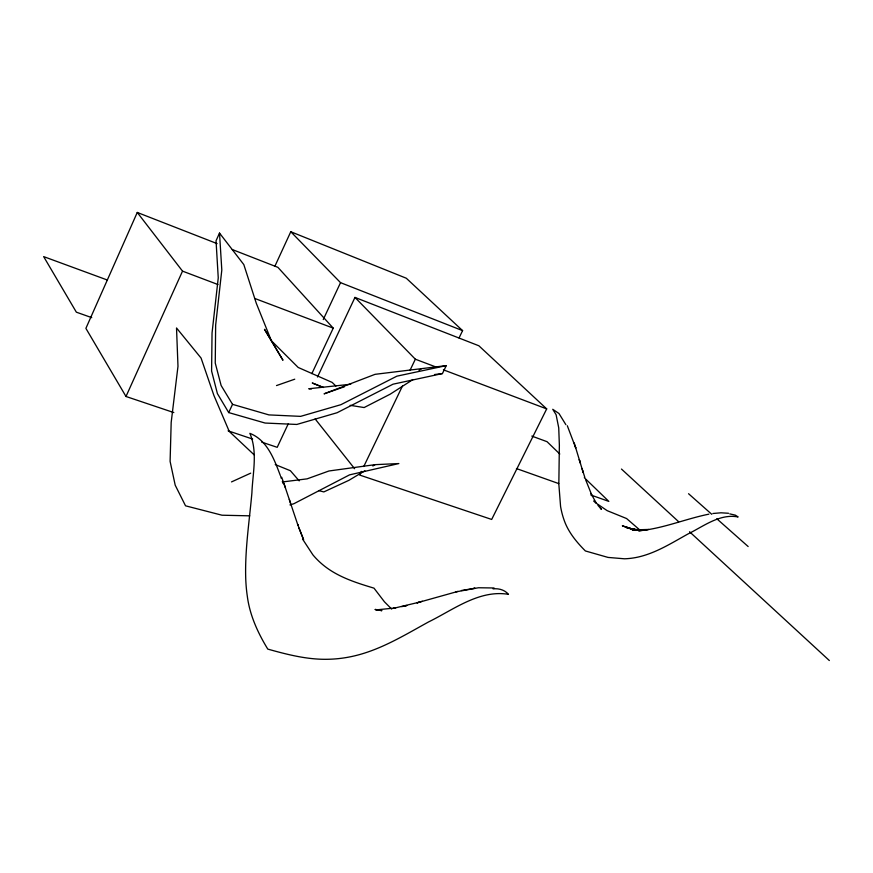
<?xml version="1.0" encoding="UTF-8"?>
<svg xmlns="http://www.w3.org/2000/svg" width="873" height="873" viewBox="0 0 873 873"><rect width="100%" height="100%" fill="white"/><g stroke="black" fill="none" stroke-linecap="round" stroke-linejoin="round"><path stroke-width="1.31" d="M217.093 243.611L137.268 212.455L85.892 328.368L125.996 396.484L173.814 412.569M125.996 396.484L182.522 271.132L137.268 212.455M335.919 386.062L332.144 382.407L298.195 367.468L271.361 340.721L264.497 329.307L282.972 360.254L271.361 340.721L256.302 303.302L243.818 264.595L219.516 233.08L216.035 240.784L218.25 277.854L212.041 333.006L211.593 371.036L217.399 393.603L228.704 412.58L265.108 423.045L296.809 424.453L337.076 412.733L393.046 384.185L442.425 373.568L446.278 365.623L375.063 374.331L324.079 393.843L344.486 386.739M274.82 266.374L290.774 231.738L406.283 278.225L462.592 330.627L459.045 337.949M228.704 412.58L232.524 404.341L221.131 385.506L215.249 363.059L215.653 325.105L221.807 270.041L219.516 233.08M323.25 319.551L340.535 282.656L290.774 231.738M288.177 423.983L277.199 447.325L261.693 442.12M311.857 373.611L333.235 328.139L277.909 267.345L232.294 249.547M317.488 377.005L354.973 297.42L478.862 345.773L546.694 408.902L491.674 519.446L359.654 475.054L361.411 471.398M363.757 466.52L402.453 386.041M410.07 370.185L415.352 359.207L354.973 297.42M419.007 370.305L421.288 368.832M412.994 379.526L390.253 394.138L364.128 407.549L350.128 405.323M364.859 470.787L348.905 480.325L323.839 491.914L318.678 490.593M372.836 466.007L375.117 464.654L398.841 463.563L349.549 474.868L293.852 503.732L289.967 504.91M231.52 481.907L250.715 473.155M276.501 385.571L294.747 379.198M422.346 601.257L416.934 602.861L457.889 591.403M418.887 602.294L393.581 608.317L395.665 607.924L377.387 609.769M455.99 591.872L478.426 587.758L494.074 587.976M404.952 605.938L406.829 605.513L401.689 606.648M446.278 365.623L396.888 376.165L340.896 404.69L300.618 416.366L268.917 414.904L232.524 404.341M708.876 514.164C685.25 518.922 662.869 528.7 638.654 530.817L647.548 529.627M461.391 590.519L475.076 588.227L473.362 588.424M375.117 464.654L328.946 470.984L307.11 478.851L282.754 481.918M434.568 374.528L442.425 373.568M712.87 513.499L720.989 512.8L728.519 513.269M350.771 384.229L308.78 388.758L311.454 388.932M493.059 588.871C498.658 588.238 504.747 589.853 508.457 594.327C479.233 589.482 453.382 609.78 428.479 621.98C405.334 634.715 382.363 648.846 356.511 655.394A120.67 102.698 -34.7 0 1 327.811 659.279C307.351 659.737 287.348 654.575 267.793 649.108C257.851 632.87 249.733 615.181 247.299 596.128A160.217 67.057 -71.4 0 1 245.76 579.486C244.724 550.47 249.351 521.661 251.904 492.841C252.679 473.253 257.906 451.974 249.864 433.346C267.269 440.156 274.264 459.351 280.32 475.501M648.814 529.453L632.27 529.933L645.136 529.944L633.907 529.398L639.909 530.184L632.336 529.158L638.261 530.107L630.808 528.852L636.646 529.976L626.432 527.576L636.744 530.391M249.754 515.834L222.015 515.212L185.534 505.816L175.2 485.17L170.104 461.402L171.184 422.368L177.983 366.322L176.521 327.975L201.074 358.072L213.885 395.404L229.261 431.448L254.392 455.062M375.15 609.561L379.482 609.867M729.806 513.891L735.328 515.146L738.121 516.958C719.821 513.368 703.485 526.397 687.913 534.014C671.937 542.864 656.158 552.958 638.13 557.061A78.81 64.395 -47.2 0 1 624.49 558.796L608.055 557.421L585.368 550.95C576.366 541.893 567.952 531.744 563.882 519.446A106.386 56.8 -69.4 0 1 560.575 506.449L558.84 484.155L559.364 445.23L558.731 427.857L556.101 414.697L552.74 409.284L558.982 413.507L565.868 424.682M379.504 610.162L375.325 609.485L381.643 610.576L377.496 609.812M379.755 610.216L381.807 610.642M636.657 530.369L622.34 525.819L635.402 530.38M633.711 529.791L635.599 530.424M228.093 430.815L252.646 439.075M91.752 317.641L76.355 312.174L43.65 256.607L107.324 280.015M516.445 468.561L558.785 483.609M590.868 495.013L608.83 501.397L584.31 477.695M531.799 436.085L547.033 441.683L559.789 454.004M625.013 526.594L633.121 529.627L630.339 528.591M182.522 271.132L217.988 284.543M254.72 298.435L333.235 328.139M415.352 359.207L435.747 366.922M443.408 369.825L546.694 408.902M340.535 282.656L462.592 330.627M323.49 387.492L312.239 382.985L322.955 387.328M275.246 464.567L290.393 470.722L299.199 480.87M640.04 530.195L626.585 518.54L607.161 510.65L595.43 502.662A71.335 58.666 -48.5 0 1 593.629 500.971M391.715 609.103L384.447 601.813L373.993 588.151C356.468 582.88 338.429 577.249 323.927 565.639A102.85 88.479 -38.3 0 1 312.916 554.879L302.516 539.012M688.546 493.714L711.779 514.306M716.831 518.78L748.15 546.531M621.467 469.052L678.637 521.716M689.539 531.755L829.35 660.545M600.46 508.239L601.475 509.374L597.918 505.325M315.142 418.931L354.624 468.703M596.423 503.328L590.956 493.463M567.308 425.729L575.776 448.045L574.227 442.917M592.09 495.799L585.641 479.768M303.662 539.82L297.562 524.226L297.977 525.35L284.074 483.937M303.215 538.837L298.937 527.99M281.684 477.236L285.449 487.811M280.67 476.472L281.335 478.437M584.812 477.345L582.007 468.528M282.328 481.372L282.972 483.336M575.383 446.78L583.175 472.457L582.76 471.082M289.323 499.443L290.567 503.317M579.683 460.889L579.268 459.569L580.469 463.421"/></g></svg>
